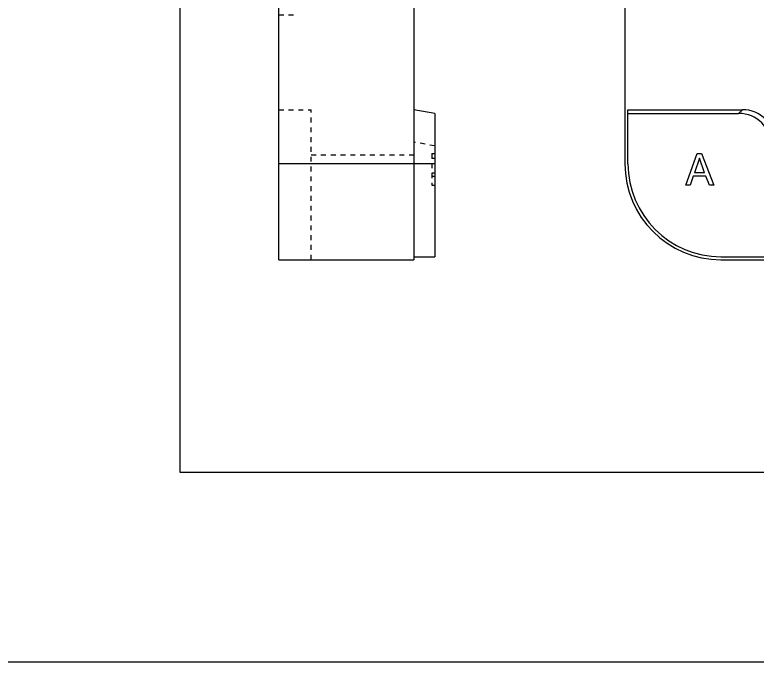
# Model space of a CAD drawing. Header units: millimetres. Extents: x -174 to 1895, y -261 to 458.
# Drawn here: x 860.6 to 1108.1, y -81.7 to 134.1 of the extents above; entities that cross this region are included whole.
import ezdxf

# ---------------------------------------------------------------- set-up
doc = ezdxf.new("R2010")
doc.units = ezdxf.units.MM
doc.header["$LTSCALE"] = 16.335
doc.linetypes.add('HIDDEN', pattern=[0.2, 0.1, -0.1])
doc.layers.get('0').update_dxf_attribs({"linetype": 'CONTINUOUS'})
doc.layers.add('250', color=7, linetype='CONTINUOUS')

msp = doc.modelspace()

# ---------------------------------------------------------------- linework, layer by layer
for points in [[(-173.858, 457.734), (1894.972, 457.734), (1894.972, -81.662), (-173.858, -81.662)], [(915.665, 385.971), (1478.828, 385.971), (1478.828, -18.425), (915.665, -18.425)]]:
    msp.add_lwpolyline(points, close=True)
at = {"layer": '250', "color": 7, "linetype": 'Continuous'}
for p, q in [((948.59, 52.497), (948.59, 337.497)), ((993.59, 337.497), (993.59, 52.497)), ((1064.028, 305.497), (1064.028, 84.497)), ((1000.59, 101.262), (993.59, 102.497)), ((1065.028, 84.497), (1065.028, 102.497)), ((1065.028, 102.497), (1103.195, 102.497)), ((1101.96, 101.262), (1103.195, 102.497)), ((1000.59, 101.262), (1000.59, 53.497)), ((1065.028, 101.262), (1101.96, 101.262)), ((1084.338, 77.347), (1088.168, 87.887)), ((1088.168, 87.887), (1089.598, 87.887)), ((1089.598, 87.887), (1093.698, 77.347)), ((1000.59, 84.497), (948.59, 84.497)), ((1088.858, 86.297), (1087.218, 81.457)), ((1090.608, 81.457), (1088.858, 86.297)), ((1086.838, 80.367), (1085.738, 77.347)), ((1091.018, 80.367), (1086.838, 80.367)), ((1090.608, 81.457), (1087.218, 81.457)), ((1092.188, 77.347), (1091.018, 80.367)), ((1085.738, 77.347), (1084.338, 77.347)), ((1093.698, 77.347), (1092.188, 77.347)), ((948.59, 52.497), (993.59, 52.497)), ((993.59, 53.497), (1000.59, 53.497)), ((1096.028, 53.497), (1114.028, 53.497)), ((1096.028, 52.497), (1186.331, 52.497))]:
    msp.add_line(p, q, dxfattribs=at)
at = {"layer": '250', "color": 8, "linetype": 'HIDDEN'}
for p, q in [((948.59, 134.102), (954.59, 134.102)), ((948.59, 102.497), (959.39, 102.497)), ((959.39, 52.497), (959.39, 102.497)), ((1000.59, 90.43), (993.59, 91.664)), ((959.39, 87.497), (993.59, 87.497)), ((999.59, 87.887), (999.59, 77.347)), ((999.59, 87.887), (1000.59, 87.887)), ((999.59, 86.297), (1000.59, 86.297)), ((999.59, 81.457), (1000.59, 81.457)), ((999.59, 80.367), (1000.59, 80.367)), ((999.59, 77.347), (1000.59, 77.347))]:
    msp.add_line(p, q, dxfattribs=at)
at = {"layer": '250', "color": 7, "linetype": 'Continuous'}
for radius in [32, 31]:
    msp.add_arc((1096.028, 84.497), radius, 180, 270, dxfattribs=at)
for centre, major_axis, start_param, end_param in [((1102.858, 91.327), (-8.016, -8.016), 2.3712736, 3.9119117), ((1101.624, 90.093), (8.016, 8.016), -0.770319, 0.770319)]:
    msp.add_ellipse(centre, major_axis=major_axis, ratio=0.9702875, start_param=start_param, end_param=end_param, dxfattribs=at)

doc.saveas('drawing.dxf')
